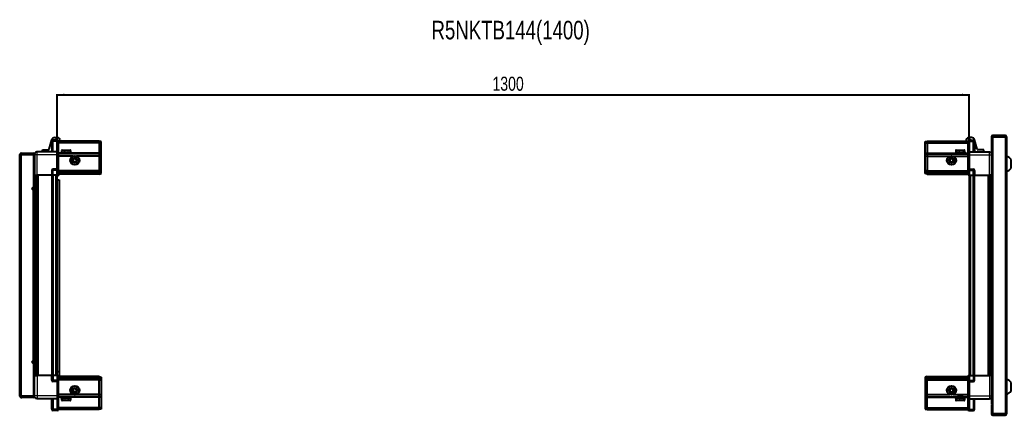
# Model space of a CAD drawing. Header units: millimetres. Extents: x 1214 to 6002, y -475 to 1828.
# Drawn here: x 3003 to 4416, y 1264 to 1828 of the extents above; entities that cross this region are included whole.
import ezdxf

# ---------------------------------------------------------------- set-up
doc = ezdxf.new("R2010")
doc.units = ezdxf.units.MM
doc.layers.add('FORMAT', color=7, linetype='Continuous')
doc.styles.add('SLDTEXTSTYLE0', font='TXT', dxfattribs={"width": 0.75})
doc.dimstyles.new('SLDDIMSTYLE0', dxfattribs={"dimtxt": 20, "dimasz": 10, "dimexe": 0, "dimexo": 0.0625, "dimgap": 5, "dimtad": 2, "dimdec": 1, "dimrnd": 1e-09, "dimzin": 12, "dimdsep": 46, "dimtxsty": 'SLDTEXTSTYLE0', "dimsah": 1, "dimcen": 0.09, "dimadec": 0, "dimazin": 3, "dimtfac": 1, "dimtofl": 0, "dimtmove": 0, "dimatfit": 3, "dimfxl": 0, "dimfrac": 2, "dimtolj": 1, "dimtzin": 12, "dimarcsym": 0})

# ---------------------------------------------------------------- blocks, each defined once
blk = doc.blocks.new('_D_5')
at = {"layer": 'FORMAT'}
for p, q in [((3056.5, 1606.3), (3056.5, 1721.8)), ((3056.5, 1720.8), (4356.5, 1720.8)), ((4356.5, 1606.3), (4356.5, 1721.8))]:
    blk.add_line(p, q, dxfattribs=at)
for points in [[(3056.5, 1720.8), (3066.5, 1719.3), (3066.5, 1722.4)], [(4356.5, 1720.8), (4346.5, 1722.4), (4346.5, 1719.3)]]:
    blk.add_solid(points, dxfattribs=at)
at = {"layer": 'FORMAT', "insert": (3676.9, 1746.6), "char_height": 20, "attachment_point": 1, "style": 'SLDTEXTSTYLE0'}
blk.add_mtext('1300', dxfattribs=at)

msp = doc.modelspace()

# ---------------------------------------------------------------- linework, layer by layer
at = {"color": 7, "linetype": 'Continuous', "lineweight": 25}
for p, q in [((3044.83, 1643.42), (3048.6, 1656.57)), ((3048.61, 1654.33), (3048.61, 1639.33)), ((3056.61, 1656.33), (3050.61, 1656.33)), ((3052.93, 1659.83), (3056.15, 1659.83)), ((3056.61, 1656.33), (3056.95, 1656.33)), ((3056.61, 1656.33), (3056.61, 1654.33)), ((3056.61, 1639.53), (3056.61, 1654.33)), ((3056.61, 1639.53), (3056.61, 1654.33)), ((3057.81, 1655.83), (3056.95, 1656.33)), ((3057.81, 1654.33), (3057.81, 1655.83)), ((3116.11, 1654.83), (3057.81, 1654.83)), ((3057.81, 1654.33), (3057.81, 1639.53)), ((3060.48, 1656.57), (3060.98, 1654.83)), ((3116.11, 1654.83), (3116.11, 1652.33)), ((3119.11, 1654.03), (3116.11, 1654.83)), ((3119.11, 1652.17), (3119.11, 1654.03)), ((4293.81, 1654.03), (4296.81, 1654.83)), ((4293.81, 1652.17), (4293.81, 1654.03)), ((4296.81, 1654.83), (4296.81, 1652.33)), ((4296.81, 1654.83), (4355.11, 1654.83)), ((4352.44, 1656.57), (4351.95, 1654.83)), ((4355.98, 1656.33), (4355.11, 1655.83)), ((4355.11, 1655.83), (4355.11, 1654.33)), ((4355.11, 1639.53), (4355.11, 1654.33)), ((4356.31, 1656.33), (4355.98, 1656.33)), ((4356.31, 1654.33), (4356.31, 1656.33)), ((4356.31, 1656.33), (4362.31, 1656.33)), ((4356.31, 1654.33), (4356.31, 1639.53)), ((4360, 1659.83), (4356.77, 1659.83)), ((4364.31, 1654.33), (4364.31, 1639.33)), ((4368.09, 1643.42), (4364.32, 1656.57)), ((4388.31, 1660.73), (4388.31, 1648.33)), ((4389.81, 1660.73), (4389.81, 1648.33)), ((4390.31, 1647.83), (4390.31, 1660.73)), ((4390.31, 1660.73), (4407.71, 1660.73)), ((4407.71, 1662.83), (4390.41, 1662.83)), ((4407.71, 1661.33), (4390.41, 1661.33)), ((4407.71, 1661.33), (4407.71, 1662.83)), ((4407.71, 1660.73), (4409.81, 1660.73)), ((4409.81, 1660.73), (4409.81, 1265.93)), ((3035.66, 1639.33), (3035.66, 1642.33)), ((3035.66, 1642.33), (3043.39, 1642.33)), ((3056.61, 1639.33), (3056.61, 1639.53)), ((3116.11, 1652.33), (3057.81, 1652.33)), ((3057.81, 1639.53), (3057.81, 1639.33)), ((3062.61, 1641.23), (3062.61, 1638.83)), ((3063.41, 1642.03), (3070.58, 1642.03)), ((3070.58, 1642.03), (3074.81, 1642.03)), ((3075.61, 1638.83), (3075.61, 1641.23)), ((3116.11, 1652.33), (3116.11, 1637.83)), ((3119.11, 1652.17), (3116.11, 1652.33)), ((3119.11, 1637.83), (3119.11, 1652.17)), ((4293.81, 1652.17), (4296.81, 1652.33)), ((4293.81, 1637.83), (4293.81, 1652.17)), ((4296.81, 1652.33), (4296.81, 1637.83)), ((4296.81, 1652.33), (4355.11, 1652.33)), ((4337.31, 1641.23), (4337.31, 1638.33)), ((4338.11, 1642.03), (4349.51, 1642.03)), ((4350.31, 1638.33), (4350.31, 1641.23)), ((4355.11, 1639.33), (4355.11, 1639.53)), ((4356.31, 1639.53), (4356.31, 1639.33)), ((4377.26, 1642.33), (4369.53, 1642.33)), ((4377.26, 1639.33), (4377.26, 1642.33)), ((4388.21, 1647.83), (4388.21, 1278.83)), ((4388.21, 1647.83), (4390.31, 1647.83)), ((4388.31, 1648.33), (4389.81, 1648.33)), ((3004.61, 1635.48), (3003.11, 1635.48)), ((3003.11, 1634.98), (3003.11, 1635.48)), ((3003.11, 1291.68), (3003.11, 1634.98)), ((3005.21, 1636.08), (3005.21, 1637.58)), ((3005.21, 1637.58), (3006.11, 1637.58)), ((3005.21, 1636.08), (3006.11, 1636.08)), ((3005.21, 1635.58), (3022.61, 1635.58)), ((3006.11, 1637.58), (3022.61, 1637.58)), ((3006.11, 1636.08), (3006.11, 1637.58)), ((3006.11, 1636.08), (3022.61, 1636.08)), ((3022.61, 1636.08), (3022.61, 1637.58)), ((3024.11, 1635.58), (3022.61, 1635.58)), ((3022.61, 1635.58), (3022.61, 1588.08)), ((3024.11, 1635.33), (3024.11, 1606.33)), ((3056.61, 1639.33), (3027.61, 1639.33)), ((3056.61, 1639.33), (3057.81, 1639.33)), ((3056.61, 1635.33), (3056.61, 1639.33)), ((3056.61, 1615.03), (3056.61, 1635.33)), ((3057.81, 1639.33), (3057.81, 1635.33)), ((3116.11, 1636.83), (3057.81, 1636.83)), ((3057.81, 1635.33), (3057.81, 1615.03)), ((3079.11, 1633.33), (3057.81, 1633.33)), ((3062.61, 1638.83), (3062.61, 1638.33)), ((3062.61, 1638.33), (3062.75, 1638.33)), ((3062.94, 1638.83), (3062.75, 1638.83)), ((3062.75, 1638.83), (3062.75, 1638.33)), ((3062.75, 1638.33), (3062.94, 1638.33)), ((3062.94, 1638.83), (3062.94, 1638.33)), ((3062.94, 1638.33), (3063.46, 1638.33)), ((3063.86, 1638.83), (3063.46, 1638.83)), ((3063.46, 1638.83), (3063.46, 1638.33)), ((3063.46, 1638.33), (3063.86, 1638.33)), ((3063.86, 1638.83), (3063.86, 1638.33)), ((3063.86, 1638.33), (3064.73, 1638.33)), ((3064.71, 1638.33), (3064.71, 1638.23)), ((3064.71, 1638.23), (3073.51, 1638.23)), ((3065.31, 1638.83), (3064.73, 1638.83)), ((3064.73, 1638.83), (3064.73, 1638.33)), ((3064.73, 1638.33), (3065.31, 1638.33)), ((3065.11, 1637.83), (3065.8, 1637.35)), ((3065.11, 1637.83), (3070.14, 1637.83)), ((3065.8, 1637.35), (3065.11, 1636.86)), ((3065.11, 1636.86), (3065.11, 1636.83)), ((3065.11, 1636.86), (3070.14, 1636.86)), ((3065.31, 1638.83), (3065.31, 1638.33)), ((3065.31, 1638.33), (3066.43, 1638.33)), ((3065.8, 1637.35), (3069.96, 1637.35)), ((3067.12, 1638.83), (3066.43, 1638.83)), ((3066.43, 1638.83), (3066.43, 1638.33)), ((3066.43, 1638.33), (3067.12, 1638.33)), ((3067.12, 1638.83), (3067.12, 1638.33)), ((3067.12, 1638.33), (3068.39, 1638.33)), ((3069.13, 1638.83), (3068.39, 1638.83)), ((3068.39, 1638.83), (3068.39, 1638.33)), ((3068.39, 1638.33), (3068.63, 1638.33)), ((3068.63, 1638.83), (3068.63, 1638.33)), ((3069.12, 1638.83), (3069.12, 1638.33)), ((3069.12, 1638.33), (3069.13, 1638.33)), ((3069.13, 1638.83), (3069.13, 1638.33)), ((3069.13, 1638.33), (3070.43, 1638.33)), ((3069.96, 1637.35), (3072.42, 1637.35)), ((3070.14, 1637.83), (3073.11, 1637.83)), ((3070.14, 1636.86), (3073.11, 1636.86)), ((3071.14, 1638.83), (3070.43, 1638.83)), ((3070.43, 1638.83), (3070.43, 1638.33)), ((3070.48, 1638.83), (3070.48, 1638.33)), ((3070.48, 1638.33), (3071.14, 1638.33)), ((3071.14, 1638.83), (3071.14, 1638.33)), ((3071.14, 1638.33), (3072.33, 1638.33)), ((3072.95, 1638.83), (3072.33, 1638.83)), ((3072.33, 1638.83), (3072.33, 1638.33)), ((3072.33, 1638.33), (3072.95, 1638.33)), ((3072.42, 1637.35), (3073.11, 1637.83)), ((3073.11, 1636.86), (3072.42, 1637.35)), ((3072.95, 1638.83), (3072.95, 1638.33)), ((3072.95, 1638.33), (3073.92, 1638.33)), ((3073.11, 1636.83), (3073.11, 1636.86)), ((3073.51, 1638.23), (3073.51, 1638.33)), ((3074.38, 1638.83), (3073.92, 1638.83)), ((3073.92, 1638.83), (3073.92, 1638.33)), ((3073.92, 1638.33), (3074.38, 1638.33)), ((3074.38, 1638.83), (3074.38, 1638.33)), ((3074.38, 1638.33), (3075.03, 1638.33)), ((3075.3, 1638.83), (3075.03, 1638.83)), ((3075.03, 1638.83), (3075.03, 1638.33)), ((3075.03, 1638.33), (3075.3, 1638.33)), ((3075.3, 1638.83), (3075.3, 1638.33)), ((3075.3, 1638.33), (3075.57, 1638.33)), ((3075.61, 1638.83), (3075.57, 1638.83)), ((3075.57, 1638.83), (3075.57, 1638.33)), ((3075.57, 1638.33), (3075.61, 1638.33)), ((3075.61, 1638.83), (3075.61, 1638.33)), ((3116.11, 1633.33), (3084.11, 1633.33)), ((3116.11, 1637.83), (3116.11, 1636.83)), ((3116.11, 1636.83), (3116.11, 1633.33)), ((3119.11, 1636.03), (3116.11, 1636.83)), ((3116.11, 1633.33), (3116.11, 1612.83)), ((3116.11, 1633.33), (3119.11, 1633)), ((3119.11, 1636.03), (3119.11, 1637.83)), ((3119.11, 1633), (3119.11, 1636.03)), ((3119.11, 1612.83), (3119.11, 1633)), ((4293.81, 1636.03), (4293.81, 1637.83)), ((4293.81, 1636.03), (4296.81, 1636.83)), ((4293.81, 1633), (4293.81, 1636.03)), ((4296.81, 1633.33), (4293.81, 1633)), ((4293.81, 1612.83), (4293.81, 1633)), ((4296.81, 1637.83), (4296.81, 1636.83)), ((4296.81, 1636.83), (4296.81, 1633.33)), ((4296.81, 1636.83), (4355.11, 1636.83)), ((4296.81, 1633.33), (4296.81, 1612.83)), ((4296.81, 1633.33), (4328.81, 1633.33)), ((4333.81, 1633.33), (4355.11, 1633.33)), ((4337.31, 1638.33), (4337.35, 1638.33)), ((4337.47, 1638.83), (4337.35, 1638.83)), ((4337.35, 1638.83), (4337.35, 1638.33)), ((4337.35, 1638.33), (4337.47, 1638.33)), ((4337.47, 1638.83), (4337.47, 1638.33)), ((4337.47, 1638.33), (4337.88, 1638.33)), ((4338.22, 1638.83), (4337.88, 1638.83)), ((4337.88, 1638.83), (4337.88, 1638.33)), ((4337.88, 1638.33), (4338.22, 1638.33)), ((4338.22, 1638.83), (4338.22, 1638.33)), ((4338.22, 1638.33), (4338.99, 1638.33)), ((4339.52, 1638.83), (4338.99, 1638.83)), ((4338.99, 1638.83), (4338.99, 1638.33)), ((4338.99, 1638.33), (4339.52, 1638.33)), ((4339.41, 1638.33), (4339.41, 1638.23)), ((4339.41, 1638.23), (4348.21, 1638.23)), ((4339.52, 1638.83), (4339.52, 1638.33)), ((4339.52, 1638.33), (4340.57, 1638.33)), ((4339.81, 1637.83), (4340.5, 1637.35)), ((4339.81, 1637.83), (4347.81, 1637.83)), ((4340.5, 1637.35), (4339.81, 1636.86)), ((4339.81, 1636.86), (4339.81, 1636.83)), ((4339.81, 1636.86), (4347.81, 1636.86)), ((4340.5, 1637.35), (4347.12, 1637.35)), ((4341.23, 1638.83), (4340.57, 1638.83)), ((4340.57, 1638.83), (4340.57, 1638.33)), ((4340.57, 1638.33), (4341.23, 1638.33)), ((4341.23, 1638.83), (4341.23, 1638.33)), ((4341.23, 1638.33), (4342.47, 1638.33)), ((4343.2, 1638.83), (4342.47, 1638.83)), ((4342.47, 1638.83), (4342.47, 1638.33)), ((4342.47, 1638.33), (4342.91, 1638.33)), ((4342.91, 1638.83), (4342.91, 1638.33)), ((4343.2, 1638.83), (4343.2, 1638.33)), ((4343.2, 1638.33), (4344.5, 1638.33)), ((4345.23, 1638.83), (4344.5, 1638.83)), ((4344.5, 1638.83), (4344.5, 1638.33)), ((4344.77, 1638.83), (4344.77, 1638.33)), ((4344.77, 1638.33), (4345.23, 1638.33)), ((4345.23, 1638.83), (4345.23, 1638.33)), ((4345.23, 1638.33), (4346.47, 1638.33)), ((4347.12, 1638.83), (4346.47, 1638.83)), ((4346.47, 1638.83), (4346.47, 1638.33)), ((4346.47, 1638.33), (4347.12, 1638.33)), ((4347.12, 1638.83), (4347.12, 1638.33)), ((4347.12, 1638.33), (4348.17, 1638.33)), ((4347.12, 1637.35), (4347.81, 1637.83)), ((4347.81, 1636.86), (4347.12, 1637.35)), ((4347.81, 1636.83), (4347.81, 1636.86)), ((4348.69, 1638.83), (4348.17, 1638.83)), ((4348.17, 1638.83), (4348.17, 1638.33)), ((4348.17, 1638.33), (4348.69, 1638.33)), ((4348.21, 1638.23), (4348.21, 1638.33)), ((4348.69, 1638.83), (4348.69, 1638.33)), ((4348.69, 1638.33), (4349.45, 1638.33)), ((4349.78, 1638.83), (4349.45, 1638.83)), ((4349.45, 1638.83), (4349.45, 1638.33)), ((4349.45, 1638.33), (4349.78, 1638.33)), ((4349.78, 1638.83), (4349.78, 1638.33)), ((4349.78, 1638.33), (4350.17, 1638.33)), ((4350.28, 1638.83), (4350.17, 1638.83)), ((4350.17, 1638.83), (4350.17, 1638.33)), ((4350.17, 1638.33), (4350.28, 1638.33)), ((4350.28, 1638.83), (4350.28, 1638.33)), ((4350.28, 1638.33), (4350.31, 1638.33)), ((4356.31, 1639.33), (4355.11, 1639.33)), ((4355.11, 1635.33), (4355.11, 1639.33)), ((4355.11, 1615.03), (4355.11, 1635.33)), ((4356.31, 1639.33), (4356.31, 1635.33)), ((4356.31, 1639.33), (4385.31, 1639.33)), ((4356.31, 1635.33), (4356.31, 1615.03)), ((4416.41, 1616.33), (4416.41, 1628.33)), ((3048.61, 1612.83), (3048.61, 1606.33)), ((3056.61, 1614.83), (3050.61, 1614.83)), ((3056.61, 1614.83), (3056.61, 1615.03)), ((3056.61, 1614.83), (3056.61, 1612.83)), ((3056.61, 1614.83), (3057.81, 1614.83)), ((3056.61, 1606.33), (3056.61, 1612.83)), ((3056.61, 1606.33), (3056.61, 1612.83)), ((3056.95, 1606.33), (3056.95, 1612.83)), ((3057.81, 1615.03), (3057.81, 1614.83)), ((3057.81, 1614.15), (3057.81, 1614.83)), ((3057.81, 1614.15), (3057.81, 1606.33)), ((3116.11, 1611.83), (3057.81, 1611.83)), ((3116.11, 1612.83), (3116.11, 1611.83)), ((3116.11, 1611.83), (3116.11, 1610.83)), ((3116.11, 1611.83), (3119.11, 1611.03)), ((3119.11, 1611.03), (3119.11, 1612.83)), ((4293.81, 1611.03), (4293.81, 1612.83)), ((4296.81, 1611.83), (4293.81, 1611.03)), ((4296.81, 1612.83), (4296.81, 1611.83)), ((4296.81, 1611.83), (4296.81, 1610.83)), ((4296.81, 1611.83), (4355.11, 1611.83)), ((4355.11, 1614.83), (4355.11, 1615.03)), ((4356.31, 1614.83), (4355.11, 1614.83)), ((4355.11, 1614.83), (4355.11, 1614.15)), ((4355.11, 1606.33), (4355.11, 1614.15)), ((4355.98, 1612.83), (4355.98, 1606.33)), ((4356.31, 1615.03), (4356.31, 1614.83)), ((4356.31, 1612.83), (4356.31, 1614.83)), ((4356.31, 1612.83), (4356.31, 1614.83)), ((4356.31, 1614.83), (4362.31, 1614.83)), ((4356.31, 1612.83), (4356.31, 1606.33)), ((4364.31, 1612.83), (4364.31, 1606.33)), ((3022.61, 1609.08), (3024.11, 1609.08)), ((3024.11, 1606.33), (3022.61, 1606.33)), ((3024.76, 1320.33), (3024.76, 1606.33)), ((3026.55, 1606.33), (3026.55, 1320.33)), ((3026.59, 1606.33), (3026.59, 1320.33)), ((3048.61, 1606.33), (3027.61, 1606.33)), ((3048.61, 1606.33), (3050.61, 1606.33)), ((3049.26, 1320.33), (3049.26, 1606.33)), ((3056.61, 1606.33), (3050.61, 1606.33)), ((3056.46, 1320.33), (3056.46, 1606.33)), ((3056.46, 1599.33), (3058.96, 1599.33)), ((3056.61, 1606.33), (3056.95, 1606.33)), ((3056.61, 1606.33), (3056.61, 1606.33)), ((3057.81, 1606.33), (3056.95, 1606.33)), ((3056.95, 1606.33), (3056.95, 1606.33)), ((3116.11, 1610.83), (3057.81, 1610.83)), ((3116.11, 1609.33), (3057.81, 1609.33)), ((3116.11, 1607.83), (3057.81, 1607.83)), ((3058.96, 1599.33), (3058.96, 1325.83)), ((3116.11, 1610.83), (3116.11, 1609.33)), ((3116.11, 1610.83), (3119.11, 1610.29)), ((3116.11, 1609.33), (3119.11, 1609.78)), ((3116.11, 1609.33), (3116.11, 1607.83)), ((3116.11, 1607.83), (3119.11, 1608.63)), ((3119.11, 1610.29), (3119.11, 1611.03)), ((3119.11, 1609.78), (3119.11, 1610.29)), ((3119.11, 1608.63), (3119.11, 1609.78)), ((4293.81, 1610.29), (4293.81, 1611.03)), ((4296.81, 1610.83), (4293.81, 1610.29)), ((4293.81, 1609.78), (4293.81, 1610.29)), ((4296.81, 1609.33), (4293.81, 1609.78)), ((4293.81, 1608.63), (4293.81, 1609.78)), ((4296.81, 1607.83), (4293.81, 1608.63)), ((4296.81, 1610.83), (4296.81, 1609.33)), ((4296.81, 1610.83), (4355.11, 1610.83)), ((4296.81, 1609.33), (4355.11, 1609.33)), ((4296.81, 1609.33), (4296.81, 1607.83)), ((4296.81, 1607.83), (4355.11, 1607.83)), ((4355.98, 1606.33), (4355.11, 1606.33)), ((4356.31, 1606.33), (4355.98, 1606.33)), ((4356.31, 1606.33), (4362.31, 1606.33)), ((4356.46, 1606.33), (4356.46, 1320.33)), ((4364.31, 1606.33), (4362.31, 1606.33)), ((4363.66, 1606.33), (4363.66, 1320.33)), ((4364.31, 1606.33), (4385.31, 1606.33)), ((4386.33, 1320.33), (4386.33, 1606.33)), ((4386.37, 1320.33), (4386.37, 1606.33)), ((4388.16, 1606.33), (4388.16, 1320.33)), ((3022.61, 1588.08), (3021.26, 1588.08)), ((3021.26, 1586.08), (3022.01, 1586.08)), ((3022.01, 1586.08), (3024.11, 1586.08)), ((3024.11, 1586.08), (3024.11, 1340.58)), ((3022.01, 1340.58), (3021.26, 1340.58)), ((3021.26, 1338.58), (3022.61, 1338.58)), ((3024.11, 1340.58), (3022.01, 1340.58)), ((3022.61, 1338.58), (3022.61, 1291.08)), ((3024.11, 1320.33), (3022.61, 1320.33)), ((3024.11, 1317.58), (3022.61, 1317.58)), ((3024.11, 1291.33), (3024.11, 1320.33)), ((3048.61, 1320.33), (3027.61, 1320.33)), ((3048.61, 1313.83), (3048.61, 1320.33)), ((3048.61, 1320.33), (3050.61, 1320.33)), ((3056.61, 1320.33), (3050.61, 1320.33)), ((3058.96, 1325.83), (3056.46, 1325.83)), ((3056.61, 1320.33), (3056.95, 1320.33)), ((3056.61, 1313.83), (3056.61, 1320.33)), ((3056.95, 1313.83), (3056.95, 1320.33)), ((3056.95, 1320.33), (3057.81, 1320.33)), ((3057.81, 1320.33), (3057.81, 1312.51)), ((3116.11, 1318.83), (3057.81, 1318.83)), ((3116.11, 1317.33), (3057.81, 1317.33)), ((3116.11, 1315.83), (3057.81, 1315.83)), ((3116.11, 1314.83), (3057.81, 1314.83)), ((3058.96, 1325.83), (3058.96, 1318.83)), ((3116.11, 1317.33), (3116.11, 1318.83)), ((3116.11, 1318.83), (3119.11, 1318.03)), ((3116.11, 1315.83), (3116.11, 1317.33)), ((3116.11, 1317.33), (3119.11, 1316.87)), ((3116.11, 1315.83), (3119.11, 1316.37)), ((3116.11, 1314.83), (3116.11, 1315.83)), ((3116.11, 1314.83), (3119.11, 1315.63)), ((3116.11, 1313.83), (3116.11, 1314.83)), ((3119.11, 1318.03), (3119.11, 1316.87)), ((3119.11, 1316.87), (3119.11, 1316.37)), ((3119.11, 1316.37), (3119.11, 1315.63)), ((3119.11, 1315.63), (3119.11, 1313.83)), ((4296.81, 1318.83), (4293.81, 1318.03)), ((4293.81, 1318.03), (4293.81, 1316.87)), ((4296.81, 1317.33), (4293.81, 1316.87)), ((4293.81, 1316.87), (4293.81, 1316.37)), ((4296.81, 1315.83), (4293.81, 1316.37)), ((4293.81, 1316.37), (4293.81, 1315.63)), ((4296.81, 1314.83), (4293.81, 1315.63)), ((4293.81, 1315.63), (4293.81, 1313.83)), ((4296.81, 1317.33), (4296.81, 1318.83)), ((4296.81, 1318.83), (4355.11, 1318.83)), ((4296.81, 1315.83), (4296.81, 1317.33)), ((4296.81, 1317.33), (4355.11, 1317.33)), ((4296.81, 1315.83), (4355.11, 1315.83)), ((4296.81, 1314.83), (4296.81, 1315.83)), ((4296.81, 1314.83), (4355.11, 1314.83)), ((4296.81, 1313.83), (4296.81, 1314.83)), ((4355.11, 1312.51), (4355.11, 1320.33)), ((4355.11, 1320.33), (4355.98, 1320.33)), ((4355.98, 1320.33), (4355.98, 1320.33)), ((4355.98, 1320.33), (4355.98, 1313.83)), ((4356.31, 1320.33), (4355.98, 1320.33)), ((4356.31, 1320.33), (4356.31, 1313.83)), ((4356.31, 1320.33), (4356.31, 1320.33)), ((4356.31, 1320.33), (4362.31, 1320.33)), ((4356.31, 1320.33), (4356.31, 1313.83)), ((4364.31, 1320.33), (4362.31, 1320.33)), ((4364.31, 1313.83), (4364.31, 1320.33)), ((4364.31, 1320.33), (4385.31, 1320.33)), ((3056.61, 1311.83), (3050.61, 1311.83)), ((3056.61, 1313.83), (3056.61, 1311.83)), ((3056.61, 1313.83), (3056.61, 1311.83)), ((3056.61, 1311.83), (3057.81, 1311.83)), ((3056.61, 1311.63), (3056.61, 1311.83)), ((3056.61, 1291.33), (3056.61, 1311.63)), ((3057.81, 1311.83), (3057.81, 1312.51)), ((3057.81, 1311.83), (3057.81, 1311.63)), ((3057.81, 1311.63), (3057.81, 1291.33)), ((3116.11, 1293.33), (3116.11, 1313.83)), ((3119.11, 1313.83), (3119.11, 1293.66)), ((4293.81, 1313.83), (4293.81, 1293.66)), ((4296.81, 1293.33), (4296.81, 1313.83)), ((4355.11, 1312.51), (4355.11, 1311.83)), ((4356.31, 1311.83), (4355.11, 1311.83)), ((4355.11, 1311.63), (4355.11, 1311.83)), ((4355.11, 1291.33), (4355.11, 1311.63)), ((4356.31, 1311.83), (4356.31, 1313.83)), ((4356.31, 1311.83), (4356.31, 1311.63)), ((4356.31, 1311.83), (4362.31, 1311.83)), ((4356.31, 1311.63), (4356.31, 1291.33)), ((4416.41, 1298.33), (4416.41, 1310.33)), ((3003.11, 1291.18), (3003.11, 1291.68)), ((3004.61, 1291.18), (3003.11, 1291.18)), ((3022.61, 1291.08), (3005.21, 1291.08)), ((3005.21, 1290.58), (3005.21, 1289.08)), ((3005.21, 1290.58), (3006.11, 1290.58)), ((3005.21, 1289.08), (3006.11, 1289.08)), ((3006.11, 1290.58), (3006.11, 1289.08)), ((3022.61, 1290.58), (3006.11, 1290.58)), ((3022.61, 1289.08), (3006.11, 1289.08)), ((3022.61, 1291.08), (3024.11, 1291.08)), ((3022.61, 1290.58), (3022.61, 1289.08)), ((3056.61, 1287.33), (3027.61, 1287.33)), ((3048.61, 1272.33), (3048.61, 1287.33)), ((3056.61, 1287.33), (3056.61, 1291.33)), ((3056.61, 1287.33), (3057.81, 1287.33)), ((3056.61, 1287.13), (3056.61, 1287.33)), ((3056.61, 1272.33), (3056.61, 1287.13)), ((3079.11, 1293.33), (3057.81, 1293.33)), ((3057.81, 1291.33), (3057.81, 1287.33)), ((3116.11, 1289.83), (3057.81, 1289.83)), ((3057.81, 1287.33), (3057.81, 1287.13)), ((3057.81, 1287.13), (3057.81, 1272.33)), ((3062.61, 1288.33), (3062.61, 1285.43)), ((3062.71, 1288.33), (3062.61, 1288.33)), ((3062.71, 1287.83), (3062.71, 1288.33)), ((3062.87, 1288.33), (3062.71, 1288.33)), ((3062.71, 1287.83), (3062.87, 1287.83)), ((3062.87, 1287.83), (3062.87, 1288.33)), ((3063.36, 1288.33), (3062.87, 1288.33)), ((3063.36, 1287.83), (3063.36, 1288.33)), ((3063.75, 1288.33), (3063.36, 1288.33)), ((3063.36, 1287.83), (3063.75, 1287.83)), ((3063.75, 1287.83), (3063.75, 1288.33)), ((3064.58, 1288.33), (3063.75, 1288.33)), ((3064.58, 1287.83), (3064.58, 1288.33)), ((3065.14, 1288.33), (3064.58, 1288.33)), ((3064.58, 1287.83), (3065.14, 1287.83)), ((3064.71, 1288.43), (3064.71, 1288.33)), ((3070.11, 1288.43), (3064.71, 1288.43)), ((3065.11, 1289.83), (3065.11, 1289.8)), ((3065.11, 1289.8), (3065.8, 1289.31)), ((3065.22, 1289.8), (3065.11, 1289.8)), ((3065.8, 1289.31), (3065.11, 1288.83)), ((3065.22, 1288.83), (3065.11, 1288.83)), ((3065.14, 1287.83), (3065.14, 1288.33)), ((3066.25, 1288.33), (3065.14, 1288.33)), ((3073.11, 1289.8), (3065.22, 1289.8)), ((3073.11, 1288.83), (3065.22, 1288.83)), ((3065.89, 1289.31), (3065.8, 1289.31)), ((3072.42, 1289.31), (3065.89, 1289.31)), ((3066.25, 1287.83), (3066.25, 1288.33)), ((3066.93, 1288.33), (3066.25, 1288.33)), ((3066.25, 1287.83), (3066.93, 1287.83)), ((3066.93, 1287.83), (3066.93, 1288.33)), ((3068.19, 1288.33), (3066.93, 1288.33)), ((3068.19, 1287.83), (3068.19, 1288.33)), ((3068.49, 1288.33), (3068.19, 1288.33)), ((3068.19, 1287.83), (3068.93, 1287.83)), ((3068.49, 1287.83), (3068.49, 1288.33)), ((3068.93, 1287.83), (3068.93, 1288.33)), ((3070.22, 1288.33), (3068.93, 1288.33)), ((3073.51, 1288.43), (3070.11, 1288.43)), ((3070.22, 1287.83), (3070.22, 1288.33)), ((3070.22, 1287.83), (3070.94, 1287.83)), ((3070.35, 1287.83), (3070.35, 1288.33)), ((3070.94, 1288.33), (3070.35, 1288.33)), ((3070.94, 1287.83), (3070.94, 1288.33)), ((3072.15, 1288.33), (3070.94, 1288.33)), ((3072.15, 1287.83), (3072.15, 1288.33)), ((3072.78, 1288.33), (3072.15, 1288.33)), ((3072.15, 1287.83), (3072.78, 1287.83)), ((3072.42, 1289.31), (3073.11, 1289.8)), ((3073.11, 1288.83), (3072.42, 1289.31)), ((3072.78, 1287.83), (3072.78, 1288.33)), ((3073.78, 1288.33), (3072.78, 1288.33)), ((3073.11, 1289.8), (3073.11, 1289.83)), ((3073.51, 1288.33), (3073.51, 1288.43)), ((3073.78, 1287.83), (3073.78, 1288.33)), ((3074.26, 1288.33), (3073.78, 1288.33)), ((3073.78, 1287.83), (3074.26, 1287.83)), ((3074.26, 1287.83), (3074.26, 1288.33)), ((3074.95, 1288.33), (3074.26, 1288.33)), ((3074.95, 1287.83), (3074.95, 1288.33)), ((3075.23, 1288.33), (3074.95, 1288.33)), ((3074.95, 1287.83), (3075.23, 1287.83)), ((3075.23, 1287.83), (3075.23, 1288.33)), ((3075.55, 1288.33), (3075.23, 1288.33)), ((3075.55, 1287.83), (3075.55, 1288.33)), ((3075.61, 1288.33), (3075.55, 1288.33)), ((3075.55, 1287.83), (3075.61, 1287.83)), ((3075.61, 1285.43), (3075.61, 1288.33)), ((3075.61, 1287.83), (3075.61, 1288.33)), ((3075.61, 1288.33), (3075.61, 1288.33)), ((3116.11, 1293.33), (3084.11, 1293.33)), ((3116.11, 1293.33), (3119.11, 1293.66)), ((3116.11, 1289.83), (3116.11, 1293.33)), ((3119.11, 1290.63), (3116.11, 1289.83)), ((3116.11, 1288.83), (3116.11, 1289.83)), ((3116.11, 1274.33), (3116.11, 1288.83)), ((3119.11, 1293.66), (3119.11, 1290.63)), ((3119.11, 1290.63), (3119.11, 1288.83)), ((3119.11, 1288.83), (3119.11, 1274.48)), ((4296.81, 1293.33), (4293.81, 1293.66)), ((4293.81, 1293.66), (4293.81, 1290.63)), ((4293.81, 1290.63), (4296.81, 1289.83)), ((4293.81, 1290.63), (4293.81, 1288.83)), ((4293.81, 1288.83), (4293.81, 1274.48)), ((4296.81, 1293.33), (4328.81, 1293.33)), ((4296.81, 1289.83), (4296.81, 1293.33)), ((4296.81, 1289.83), (4355.11, 1289.83)), ((4296.81, 1288.83), (4296.81, 1289.83)), ((4296.81, 1274.33), (4296.81, 1288.83)), ((4333.81, 1293.33), (4355.11, 1293.33)), ((4337.31, 1288.33), (4337.31, 1285.43)), ((4337.33, 1288.33), (4337.31, 1288.33)), ((4337.33, 1287.83), (4337.33, 1288.33)), ((4337.43, 1288.33), (4337.33, 1288.33)), ((4337.33, 1287.83), (4337.43, 1287.83)), ((4337.43, 1287.83), (4337.43, 1288.33)), ((4337.8, 1288.33), (4337.43, 1288.33)), ((4337.8, 1287.83), (4337.8, 1288.33)), ((4338.12, 1288.33), (4337.8, 1288.33)), ((4337.8, 1287.83), (4338.12, 1287.83)), ((4338.12, 1287.83), (4338.12, 1288.33)), ((4338.86, 1288.33), (4338.12, 1288.33)), ((4338.86, 1287.83), (4338.86, 1288.33)), ((4339.37, 1288.33), (4338.86, 1288.33)), ((4338.86, 1287.83), (4339.37, 1287.83)), ((4339.37, 1287.83), (4339.37, 1288.33)), ((4340.4, 1288.33), (4339.37, 1288.33)), ((4339.41, 1288.43), (4339.41, 1288.33)), ((4348.21, 1288.43), (4339.41, 1288.43)), ((4339.81, 1289.83), (4339.81, 1289.8)), ((4339.81, 1289.8), (4340.5, 1289.31)), ((4347.81, 1289.8), (4339.81, 1289.8)), ((4340.5, 1289.31), (4339.81, 1288.83)), ((4347.81, 1288.83), (4339.81, 1288.83)), ((4340.4, 1287.83), (4340.4, 1288.33)), ((4341.05, 1288.33), (4340.4, 1288.33)), ((4340.4, 1287.83), (4341.05, 1287.83)), ((4347.12, 1289.31), (4340.5, 1289.31)), ((4341.05, 1287.83), (4341.05, 1288.33)), ((4342.28, 1288.33), (4341.05, 1288.33)), ((4342.28, 1287.83), (4342.28, 1288.33)), ((4342.77, 1288.33), (4342.28, 1288.33)), ((4342.28, 1287.83), (4343, 1287.83)), ((4342.77, 1287.83), (4342.77, 1288.33)), ((4343, 1287.83), (4343, 1288.33)), ((4344.3, 1288.33), (4343, 1288.33)), ((4344.3, 1287.83), (4344.3, 1288.33)), ((4344.3, 1287.83), (4345.04, 1287.83)), ((4344.64, 1287.83), (4344.64, 1288.33)), ((4345.04, 1288.33), (4344.64, 1288.33)), ((4345.04, 1287.83), (4345.04, 1288.33)), ((4346.28, 1288.33), (4345.04, 1288.33)), ((4346.28, 1287.83), (4346.28, 1288.33)), ((4346.95, 1288.33), (4346.28, 1288.33)), ((4346.28, 1287.83), (4346.95, 1287.83)), ((4346.95, 1287.83), (4346.95, 1288.33)), ((4348.02, 1288.33), (4346.95, 1288.33)), ((4347.12, 1289.31), (4347.81, 1289.8)), ((4347.81, 1288.83), (4347.12, 1289.31)), ((4347.81, 1289.8), (4347.81, 1289.83)), ((4348.02, 1287.83), (4348.02, 1288.33)), ((4348.55, 1288.33), (4348.02, 1288.33)), ((4348.02, 1287.83), (4348.55, 1287.83)), ((4348.21, 1288.33), (4348.21, 1288.43)), ((4348.55, 1287.83), (4348.55, 1288.33)), ((4349.34, 1288.33), (4348.55, 1288.33)), ((4349.34, 1287.83), (4349.34, 1288.33)), ((4349.7, 1288.33), (4349.34, 1288.33)), ((4349.34, 1287.83), (4349.7, 1287.83)), ((4349.7, 1287.83), (4349.7, 1288.33)), ((4350.13, 1288.33), (4349.7, 1288.33)), ((4350.13, 1287.83), (4350.13, 1288.33)), ((4350.26, 1288.33), (4350.13, 1288.33)), ((4350.13, 1287.83), (4350.26, 1287.83)), ((4350.26, 1287.83), (4350.26, 1288.33)), ((4350.31, 1288.33), (4350.26, 1288.33)), ((4350.31, 1285.43), (4350.31, 1288.33)), ((4355.11, 1287.33), (4355.11, 1291.33)), ((4356.31, 1287.33), (4355.11, 1287.33)), ((4355.11, 1287.13), (4355.11, 1287.33)), ((4355.11, 1272.33), (4355.11, 1287.13)), ((4356.31, 1291.33), (4356.31, 1287.33)), ((4356.31, 1287.33), (4356.31, 1287.13)), ((4356.31, 1287.33), (4385.31, 1287.33)), ((4356.31, 1287.13), (4356.31, 1272.33)), ((4356.31, 1287.13), (4356.31, 1272.33)), ((4364.31, 1272.33), (4364.31, 1287.33)), ((3056.61, 1272.33), (3056.61, 1270.33)), ((3116.11, 1274.33), (3057.81, 1274.33)), ((3057.81, 1270.83), (3057.81, 1272.33)), ((3063.56, 1284.63), (3063.41, 1284.63)), ((3074.81, 1284.63), (3063.56, 1284.63)), ((3119.11, 1274.48), (3116.11, 1274.33)), ((3116.11, 1271.83), (3116.11, 1274.33)), ((3119.11, 1272.63), (3116.11, 1271.83)), ((3119.11, 1274.48), (3119.11, 1272.63)), ((4293.81, 1274.48), (4296.81, 1274.33)), ((4293.81, 1274.48), (4293.81, 1272.63)), ((4293.81, 1272.63), (4296.81, 1271.83)), ((4296.81, 1274.33), (4355.11, 1274.33)), ((4296.81, 1271.83), (4296.81, 1274.33)), ((4349.51, 1284.63), (4338.11, 1284.63)), ((4355.11, 1272.33), (4355.11, 1270.83)), ((4356.31, 1270.33), (4356.31, 1272.33)), ((4390.31, 1278.83), (4388.21, 1278.83)), ((4388.31, 1278.33), (4389.81, 1278.33)), ((4388.31, 1278.33), (4388.31, 1265.93)), ((4389.81, 1278.33), (4389.81, 1265.93)), ((4390.31, 1265.93), (4390.31, 1278.83)), ((3056.61, 1270.33), (3050.61, 1270.33)), ((3056.61, 1270.33), (3056.95, 1270.33)), ((3056.61, 1270.33), (3056.61, 1270.33)), ((3056.61, 1270.33), (3056.95, 1270.33)), ((3056.95, 1270.33), (3057.81, 1270.83)), ((3056.95, 1270.33), (3057.81, 1270.83)), ((3116.11, 1271.83), (3057.81, 1271.83)), ((4296.81, 1271.83), (4355.11, 1271.83)), ((4355.11, 1270.83), (4355.98, 1270.33)), ((4356.31, 1270.33), (4355.98, 1270.33)), ((4356.31, 1270.33), (4362.31, 1270.33)), ((4407.71, 1265.93), (4390.31, 1265.93)), ((4390.41, 1265.33), (4407.71, 1265.33)), ((4390.41, 1263.83), (4407.71, 1263.83)), ((4409.81, 1265.93), (4407.71, 1265.93)), ((4407.71, 1265.33), (4407.71, 1263.83))]:
    msp.add_line(p, q, dxfattribs=at)
at = {"color": 8, "linetype": 'Continuous', "lineweight": 18}
for p, q in [((3050.61, 1654.33), (3048.61, 1654.33)), ((3050.61, 1654.33), (3050.61, 1656.33)), ((3050.61, 1639.33), (3050.61, 1654.33)), ((3056.61, 1654.33), (3050.61, 1654.33)), ((3056.61, 1654.33), (3057.81, 1654.33)), ((4356.31, 1654.33), (4355.11, 1654.33)), ((4356.31, 1654.33), (4362.31, 1654.33)), ((4362.31, 1654.33), (4362.31, 1656.33)), ((4362.31, 1639.33), (4362.31, 1654.33)), ((4362.31, 1654.33), (4364.31, 1654.33)), ((4389.81, 1660.73), (4388.31, 1660.73)), ((4390.41, 1661.33), (4390.41, 1662.83)), ((4407.71, 1660.73), (4407.71, 1265.93)), ((3056.61, 1639.53), (3057.81, 1639.53)), ((3062.61, 1641.23), (3070.78, 1641.23)), ((3070.78, 1641.23), (3075.61, 1641.23)), ((4337.31, 1641.23), (4350.31, 1641.23)), ((4355.11, 1639.53), (4356.31, 1639.53)), ((4390.31, 1647.83), (4390.31, 1278.83)), ((3005.21, 1635.58), (3005.21, 1291.08)), ((3027.61, 1606.33), (3027.61, 1635.33)), ((3056.61, 1635.33), (3027.61, 1635.33)), ((3056.61, 1635.33), (3057.81, 1635.33)), ((3065.11, 1637.83), (3057.81, 1637.83)), ((3116.11, 1637.83), (3073.11, 1637.83)), ((3119.11, 1637.83), (3116.11, 1637.83)), ((4293.81, 1637.83), (4296.81, 1637.83)), ((4296.81, 1637.83), (4339.81, 1637.83)), ((4347.81, 1637.83), (4355.11, 1637.83)), ((4356.31, 1635.33), (4355.11, 1635.33)), ((4356.31, 1635.33), (4385.31, 1635.33)), ((4385.31, 1606.33), (4385.31, 1635.33)), ((3048.61, 1612.83), (3050.61, 1612.83)), ((3050.61, 1612.83), (3050.61, 1614.83)), ((3050.61, 1606.33), (3050.61, 1612.83)), ((3056.61, 1612.83), (3050.61, 1612.83)), ((3056.61, 1615.03), (3057.81, 1615.03)), ((3056.61, 1612.83), (3056.95, 1612.83)), ((3116.11, 1612.83), (3057.81, 1612.83)), ((3116.11, 1612.83), (3119.11, 1612.83)), ((4296.81, 1612.83), (4293.81, 1612.83)), ((4296.81, 1612.83), (4355.11, 1612.83)), ((4355.11, 1615.03), (4356.31, 1615.03)), ((4356.31, 1612.83), (4355.98, 1612.83)), ((4356.31, 1612.83), (4362.31, 1612.83)), ((4362.31, 1612.83), (4362.31, 1614.83)), ((4362.31, 1606.33), (4362.31, 1612.83)), ((4364.31, 1612.83), (4362.31, 1612.83)), ((3024.11, 1586.08), (3024.11, 1606.33)), ((3025.35, 1606.33), (3025.35, 1320.33)), ((3027.79, 1320.33), (3027.79, 1606.33)), ((3029.21, 1606.33), (3029.21, 1320.33)), ((3048.61, 1320.33), (3048.61, 1606.33)), ((3051.26, 1320.33), (3051.26, 1606.33)), ((3054.46, 1320.33), (3054.46, 1606.33)), ((3056.61, 1606.33), (3056.95, 1606.33)), ((4358.46, 1606.33), (4358.46, 1320.33)), ((4361.66, 1606.33), (4361.66, 1320.33)), ((4364.31, 1606.33), (4364.31, 1320.33)), ((4383.71, 1320.33), (4383.71, 1606.33)), ((4385.13, 1606.33), (4385.13, 1320.33)), ((4387.58, 1320.33), (4387.58, 1606.33)), ((3022.01, 1340.58), (3022.01, 1586.08)), ((3024.11, 1320.33), (3024.11, 1340.58)), ((3027.61, 1320.33), (3027.61, 1291.33)), ((3050.61, 1320.33), (3050.61, 1313.83)), ((4356.31, 1320.33), (4355.98, 1320.33)), ((4362.31, 1320.33), (4362.31, 1313.83)), ((4385.31, 1320.33), (4385.31, 1291.33)), ((3048.61, 1313.83), (3050.61, 1313.83)), ((3050.61, 1313.83), (3050.61, 1311.83)), ((3056.61, 1313.83), (3050.61, 1313.83)), ((3056.61, 1313.83), (3056.95, 1313.83)), ((3057.81, 1311.63), (3056.61, 1311.63)), ((3116.11, 1313.83), (3057.81, 1313.83)), ((3116.11, 1313.83), (3119.11, 1313.83)), ((4296.81, 1313.83), (4293.81, 1313.83)), ((4296.81, 1313.83), (4355.11, 1313.83)), ((4356.31, 1311.63), (4355.11, 1311.63)), ((4356.31, 1313.83), (4355.98, 1313.83)), ((4356.31, 1313.83), (4362.31, 1313.83)), ((4364.31, 1313.83), (4362.31, 1313.83)), ((4362.31, 1313.83), (4362.31, 1311.83)), ((3056.61, 1291.33), (3027.61, 1291.33)), ((3050.61, 1287.33), (3050.61, 1272.33)), ((3056.61, 1291.33), (3057.81, 1291.33)), ((3057.81, 1287.13), (3056.61, 1287.13)), ((3065.11, 1288.83), (3057.81, 1288.83)), ((3116.11, 1288.83), (3073.11, 1288.83)), ((3119.11, 1288.83), (3116.11, 1288.83)), ((4293.81, 1288.83), (4296.81, 1288.83)), ((4296.81, 1288.83), (4339.81, 1288.83)), ((4347.81, 1288.83), (4355.11, 1288.83)), ((4356.31, 1291.33), (4355.11, 1291.33)), ((4356.31, 1287.13), (4355.11, 1287.13)), ((4356.31, 1291.33), (4385.31, 1291.33)), ((4362.31, 1287.33), (4362.31, 1272.33)), ((3050.61, 1272.33), (3048.61, 1272.33)), ((3050.61, 1272.33), (3050.61, 1270.33)), ((3056.61, 1272.33), (3050.61, 1272.33)), ((3056.61, 1272.33), (3057.81, 1272.33)), ((3062.78, 1285.43), (3062.61, 1285.43)), ((3075.61, 1285.43), (3062.78, 1285.43)), ((4350.31, 1285.43), (4337.31, 1285.43)), ((4356.31, 1272.33), (4355.11, 1272.33)), ((4356.31, 1272.33), (4362.31, 1272.33)), ((4362.31, 1272.33), (4364.31, 1272.33)), ((4362.31, 1272.33), (4362.31, 1270.33)), ((4389.81, 1265.93), (4388.31, 1265.93)), ((4390.41, 1265.33), (4390.41, 1263.83))]:
    msp.add_line(p, q, dxfattribs=at)
at = {"color": 7, "linetype": 'Continuous', "lineweight": 25}
for centre, radius in [((3081.61, 1627.33), 6.5), ((3081.61, 1627.33), 3.46), ((4331.31, 1627.33), 6.5), ((4331.31, 1627.33), 3.46), ((3081.61, 1299.33), 6.5), ((3081.61, 1299.33), 3.46), ((4331.31, 1299.33), 6.5), ((4331.31, 1299.33), 3.46)]:
    msp.add_circle(centre, radius, dxfattribs=at)
at = {"color": 8, "linetype": 'Continuous', "lineweight": 18}
for centre in [(3081.61, 1627.33), (4331.31, 1627.33), (3081.61, 1299.33), (4331.31, 1299.33)]:
    msp.add_circle(centre, 5.7, dxfattribs=at)
at = {"color": 7, "linetype": 'Continuous', "lineweight": 25}
for centre, radius, start, end in [((3052.93, 1655.33), 4.5, 90, 164), ((3050.61, 1654.33), 2, 90, 180), ((3054.56, 1654.93), 1.9, 47.4631, 132.5369), ((3056.15, 1655.33), 4.5, 16, 90), ((4356.77, 1655.33), 4.5, 90, 164), ((4358.36, 1654.93), 1.9, 47.4631, 132.5369), ((4360, 1655.33), 4.5, 16, 90), ((4362.31, 1654.33), 2, 0, 90), ((4390.41, 1660.73), 2.1, 90, 180), ((4390.41, 1660.73), 0.6, 90, 180), ((4407.71, 1660.73), 2.1, 0, 90), ((4407.71, 1660.73), 0.6, 0, 90), ((3043.39, 1643.83), 1.5, 270, 344), ((3063.41, 1641.23), 0.8, 90, 180), ((3074.81, 1641.23), 0.8, 0, 90), ((4338.11, 1641.23), 0.8, 90, 180), ((4349.51, 1641.23), 0.8, 0, 90), ((4369.53, 1643.83), 1.5, 196, 270), ((3005.11, 1635.08), 0.5, 90, 117.7907), ((3022.51, 1635.48), 0.6, 9.59407, 90), ((3022.51, 1635.48), 2.1, 32.2369, 87.2706), ((3064.71, 1637.83), 0.4, 0, 90), ((3073.51, 1637.83), 0.4, 90, 180), ((3081.61, 1627.33), 2.5, 161.00659, 221.00659), ((3081.61, 1627.33), 2.5, 101.00659, 161.00659), ((3081.61, 1627.33), 2.5, 221.00659, 281.00659), ((3081.61, 1627.33), 2.5, 41.00659, 101.00659), ((3081.61, 1627.33), 2.5, 281.00659, 341.00659), ((3081.61, 1627.33), 2.5, 341.00659, 41.00659), ((4331.31, 1627.33), 2.5, 120.74103, 180.74103), ((4331.31, 1627.33), 2.5, 180.74103, 240.74103), ((4331.31, 1627.33), 2.5, 60.74103, 120.74103), ((4331.31, 1627.33), 2.5, 0.74103, 60.74103), ((4331.31, 1627.33), 2.5, 300.74103, 0.74103), ((4339.41, 1637.83), 0.4, 0, 90), ((4348.21, 1637.83), 0.4, 90, 180), ((4406.79, 1621.31), 11.91, 36.1266, 75.29965), ((3050.61, 1612.83), 2, 90, 180), ((4331.31, 1627.33), 2.5, 240.74103, 300.74103), ((4362.31, 1612.83), 2, 0, 90), ((4406.79, 1623.35), 11.91, 284.70035, 323.8734), ((3053.96, 1608.98), 5, 300, 346.70293), ((3021.26, 1587.08), 1, 90, 270), ((3021.26, 1339.58), 1, 90, 270), ((4406.79, 1303.31), 11.91, 36.1266, 75.29965), ((3050.61, 1313.83), 2, 180, 270), ((3081.61, 1299.33), 2.5, 127.98423, 187.98423), ((3081.61, 1299.33), 2.5, 67.98423, 127.98423), ((3081.61, 1299.33), 2.5, 7.98423, 67.98423), ((4331.31, 1299.33), 2.5, 155.91157, 215.91157), ((4331.31, 1299.33), 2.5, 95.91157, 155.91157), ((4331.31, 1299.33), 2.5, 35.91157, 95.91157), ((4331.31, 1299.33), 2.5, 335.91157, 35.91157), ((4362.31, 1313.83), 2, 270, 0), ((3005.11, 1291.58), 0.5, 243.58436, 270), ((3022.51, 1291.18), 0.6, 270, 350.40593), ((3022.51, 1291.18), 2.1, 272.7294, 327.8305), ((3064.71, 1288.83), 0.4, 270, 0), ((3073.51, 1288.83), 0.4, 180, 270), ((3081.61, 1299.33), 2.5, 187.98423, 247.98423), ((3081.61, 1299.33), 2.5, 247.98423, 307.98423), ((3081.61, 1299.33), 2.5, 307.98423, 7.98423), ((4331.31, 1299.33), 2.5, 215.91157, 275.91157), ((4331.31, 1299.33), 2.5, 275.91157, 335.91157), ((4339.41, 1288.83), 0.4, 270, 0), ((4348.21, 1288.83), 0.4, 180, 270), ((4406.79, 1305.35), 11.91, 284.70035, 323.8734), ((3050.61, 1272.33), 2, 180, 270), ((3063.41, 1285.43), 0.8, 180, 270), ((3074.81, 1285.43), 0.8, 270, 360), ((4338.11, 1285.43), 0.8, 180, 270), ((4349.51, 1285.43), 0.8, 270, 0), ((4362.31, 1272.33), 2, 270, 0), ((4390.41, 1265.93), 2.1, 180, 270), ((4390.41, 1265.93), 0.6, 180, 270), ((4407.71, 1265.93), 2.1, 270, 0), ((4407.71, 1265.93), 0.6, 270, 0)]:
    msp.add_arc(centre, radius, start, end, dxfattribs=at)
for centre, start_param, end_param in [((3060.41, 1612.83), 2.4188584, 3.1415927), ((4352.51, 1612.83), 0, 0.7227342), ((3060.41, 1313.83), 3.1415927, 3.8643269), ((4352.51, 1313.83), 5.5604511, 6.2831853)]:
    msp.add_ellipse(centre, major_axis=(3.46, 0), ratio=0.5773503, start_param=start_param, end_param=end_param, dxfattribs=at)
for points, knots in [([(3005.21, 1637.58), (3004.96, 1637.55), (3004.46, 1637.5), (3003.82, 1637.11), (3003.36, 1636.55), (3003.14, 1635.97), (3003.12, 1635.61), (3003.11, 1635.48)], [0, 0, 0, 0, 0.2302553, 0.4485219, 0.6667858, 0.8850496, 1, 1, 1, 1]), ([(3003.11, 1634.98), (3003.14, 1635.03), (3003.19, 1635.12), (3003.58, 1635.25), (3004.14, 1635.38), (3004.72, 1635.49), (3005.09, 1635.56), (3005.21, 1635.58)], [0, 0, 0, 0, 0.2302553, 0.4485219, 0.6667858, 0.8850496, 1, 1, 1, 1]), ([(3027.61, 1639.33), (3027.17, 1639.28), (3026.49, 1639.21), (3025.68, 1638.77), (3025.12, 1638.32), (3024.67, 1637.76), (3024.23, 1636.95), (3024.16, 1636.27), (3024.11, 1635.83)], [0, 0, 0, 0, 0.2394568, 0.3683607, 0.5, 0.6316393, 0.7605432, 1, 1, 1, 1]), ([(3024.11, 1635.83), (3024.11, 1635.82), (3024.11, 1635.81), (3024.11, 1635.69), (3024.11, 1635.53), (3024.11, 1635.4), (3024.11, 1635.33)], [0, 0, 0, 0, 0.2493943, 0.50033348, 0.75016674, 1, 1, 1, 1]), ([(3078.78, 1626.78), (3078.95, 1627.27), (3079.26, 1628.18), (3079.57, 1629.09), (3079.72, 1629.51)], [0, 0, 0, 0, 0.53468586, 1, 1, 1, 1]), ([(3080.67, 1624.6), (3080.45, 1624.86), (3079.91, 1625.48), (3079.25, 1626.23), (3078.86, 1626.68), (3078.78, 1626.78)], [0, 0, 0, 0, 0.36290056, 0.86687533, 1, 1, 1, 1]), ([(3079.72, 1629.51), (3080.22, 1629.61), (3081.17, 1629.79), (3082.11, 1629.97), (3082.55, 1630.06)], [0, 0, 0, 0, 0.53468586, 1, 1, 1, 1]), ([(3082.55, 1630.06), (3082.63, 1629.96), (3083.03, 1629.51), (3083.68, 1628.76), (3084.22, 1628.14), (3084.44, 1627.88)], [0, 0, 0, 0, 0.1331247, 0.6370994, 1, 1, 1, 1]), ([(3084.44, 1627.88), (3084.28, 1627.39), (3083.96, 1626.48), (3083.65, 1625.57), (3083.51, 1625.15)], [0, 0, 0, 0, 0.5346859, 1, 1, 1, 1]), ([(4328.79, 1628.74), (4329.24, 1629), (4330.06, 1629.5), (4330.89, 1629.99), (4331.27, 1630.22)], [0, 0, 0, 0, 0.5346859, 1, 1, 1, 1]), ([(4328.83, 1625.85), (4328.83, 1625.98), (4328.82, 1626.58), (4328.81, 1627.57), (4328.8, 1628.4), (4328.79, 1628.74)], [0, 0, 0, 0, 0.1331247, 0.6370994, 1, 1, 1, 1]), ([(4331.35, 1624.44), (4330.9, 1624.7), (4330.06, 1625.17), (4329.22, 1625.64), (4328.83, 1625.85)], [0, 0, 0, 0, 0.5346859, 1, 1, 1, 1]), ([(4331.27, 1630.22), (4331.72, 1629.96), (4332.57, 1629.49), (4333.4, 1629.02), (4333.79, 1628.81)], [0, 0, 0, 0, 0.5346859, 1, 1, 1, 1]), ([(4333.83, 1625.92), (4333.39, 1625.66), (4332.56, 1625.16), (4331.73, 1624.67), (4331.35, 1624.44)], [0, 0, 0, 0, 0.5346859, 1, 1, 1, 1]), ([(4333.79, 1628.81), (4333.8, 1628.46), (4333.81, 1627.64), (4333.82, 1626.64), (4333.83, 1626.04), (4333.83, 1625.92)], [0, 0, 0, 0, 0.3629006, 0.8668753, 1, 1, 1, 1]), ([(4385.31, 1639.33), (4385.75, 1639.28), (4386.43, 1639.21), (4387.24, 1638.77), (4387.8, 1638.34), (4388.08, 1637.96), (4388.21, 1637.78)], [0, 0, 0, 0, 0.3842982, 0.5911726, 0.8024372, 1, 1, 1, 1]), ([(3083.51, 1625.15), (3083, 1625.05), (3082.05, 1624.87), (3081.11, 1624.69), (3080.67, 1624.6)], [0, 0, 0, 0, 0.5346859, 1, 1, 1, 1]), ([(3024.11, 1606.33), (3024.15, 1606.33), (3024.23, 1606.33), (3024.83, 1606.33), (3025.72, 1606.33), (3026.7, 1606.33), (3027.35, 1606.33), (3027.61, 1606.33)], [0, 0, 0, 0, 0.2146939, 0.4293877, 0.6440816, 0.8587754, 1, 1, 1, 1]), ([(4388.16, 1606.33), (4388.12, 1606.33), (4387.9, 1606.33), (4387.18, 1606.33), (4386.22, 1606.33), (4385.57, 1606.33), (4385.31, 1606.33)], [0, 0, 0, 0, 0.0717073, 0.4209791, 0.7702508, 1, 1, 1, 1]), ([(3024.11, 1320.33), (3024.15, 1320.33), (3024.23, 1320.33), (3024.83, 1320.33), (3025.72, 1320.33), (3026.7, 1320.33), (3027.35, 1320.33), (3027.61, 1320.33)], [0, 0, 0, 0, 0.21469386, 0.42938772, 0.64408158, 0.85877544, 1, 1, 1, 1]), ([(4388.16, 1320.33), (4388.12, 1320.33), (4387.9, 1320.33), (4387.18, 1320.33), (4386.22, 1320.33), (4385.57, 1320.33), (4385.31, 1320.33)], [0, 0, 0, 0, 0.0717073, 0.4209791, 0.7702508, 1, 1, 1, 1]), ([(3078.93, 1300.41), (3079.34, 1300.73), (3080.1, 1301.32), (3080.86, 1301.91), (3081.21, 1302.19)], [0, 0, 0, 0, 0.5346859, 1, 1, 1, 1]), ([(3079.34, 1297.55), (3079.32, 1297.68), (3079.24, 1298.27), (3079.1, 1299.26), (3078.98, 1300.07), (3078.93, 1300.41)], [0, 0, 0, 0, 0.13312467, 0.63709944, 1, 1, 1, 1]), ([(3081.21, 1302.19), (3081.69, 1302), (3082.58, 1301.63), (3083.47, 1301.27), (3083.89, 1301.11)], [0, 0, 0, 0, 0.5346859, 1, 1, 1, 1]), ([(3083.89, 1301.11), (3083.93, 1300.76), (3084.05, 1299.95), (3084.19, 1298.96), (3084.27, 1298.37), (3084.29, 1298.25)], [0, 0, 0, 0, 0.3629006, 0.8668753, 1, 1, 1, 1]), ([(4328.44, 1299.03), (4328.65, 1299.5), (4329.04, 1300.38), (4329.44, 1301.26), (4329.62, 1301.67)], [0, 0, 0, 0, 0.5346859, 1, 1, 1, 1]), ([(4329.62, 1301.67), (4329.96, 1301.7), (4330.78, 1301.79), (4331.77, 1301.89), (4332.36, 1301.95), (4332.49, 1301.96)], [0, 0, 0, 0, 0.3629006, 0.8668753, 1, 1, 1, 1]), ([(4332.49, 1301.96), (4332.79, 1301.55), (4333.36, 1300.77), (4333.92, 1299.99), (4334.18, 1299.63)], [0, 0, 0, 0, 0.53468586, 1, 1, 1, 1]), ([(3005.21, 1291.08), (3004.96, 1291.13), (3004.46, 1291.22), (3003.82, 1291.35), (3003.36, 1291.48), (3003.14, 1291.59), (3003.12, 1291.66), (3003.11, 1291.68)], [0, 0, 0, 0, 0.2302553, 0.4485219, 0.6667858, 0.8850496, 1, 1, 1, 1]), ([(3003.11, 1291.18), (3003.14, 1290.93), (3003.19, 1290.43), (3003.58, 1289.79), (3004.14, 1289.33), (3004.72, 1289.11), (3005.09, 1289.09), (3005.21, 1289.08)], [0, 0, 0, 0, 0.2302553, 0.4485219, 0.6667858, 0.8850496, 1, 1, 1, 1]), ([(3024.11, 1290.83), (3024.11, 1290.84), (3024.11, 1290.85), (3024.11, 1290.97), (3024.11, 1291.13), (3024.11, 1291.26), (3024.11, 1291.33)], [0, 0, 0, 0, 0.2493943, 0.5003335, 0.7501667, 1, 1, 1, 1]), ([(3027.61, 1287.33), (3027.17, 1287.38), (3026.49, 1287.45), (3025.68, 1287.88), (3025.12, 1288.34), (3024.67, 1288.9), (3024.23, 1289.71), (3024.16, 1290.39), (3024.11, 1290.83)], [0, 0, 0, 0, 0.23945684, 0.36836066, 0.5, 0.63163934, 0.76054316, 1, 1, 1, 1]), ([(3082.01, 1296.47), (3081.53, 1296.66), (3080.64, 1297.03), (3079.75, 1297.39), (3079.34, 1297.55)], [0, 0, 0, 0, 0.5346859, 1, 1, 1, 1]), ([(3084.29, 1298.25), (3083.88, 1297.93), (3083.12, 1297.34), (3082.36, 1296.75), (3082.01, 1296.47)], [0, 0, 0, 0, 0.5346859, 1, 1, 1, 1]), ([(4330.13, 1296.69), (4329.83, 1297.11), (4329.26, 1297.89), (4328.7, 1298.67), (4328.44, 1299.03)], [0, 0, 0, 0, 0.53468586, 1, 1, 1, 1]), ([(4333, 1296.99), (4332.88, 1296.98), (4332.28, 1296.92), (4331.29, 1296.81), (4330.48, 1296.73), (4330.13, 1296.69)], [0, 0, 0, 0, 0.1331247, 0.6370994, 1, 1, 1, 1]), ([(4334.18, 1299.63), (4333.97, 1299.16), (4333.58, 1298.28), (4333.19, 1297.4), (4333, 1296.99)], [0, 0, 0, 0, 0.5346859, 1, 1, 1, 1]), ([(4385.31, 1287.33), (4385.75, 1287.38), (4386.43, 1287.45), (4387.24, 1287.89), (4387.8, 1288.32), (4388.08, 1288.7), (4388.21, 1288.88)], [0, 0, 0, 0, 0.3842982, 0.5911726, 0.8024372, 1, 1, 1, 1])]:
    msp.add_open_spline(points, degree=3, knots=knots, dxfattribs=at)
for points in [[(3005.21, 1636.08), (3005.13, 1636.07), (3004.98, 1636.05), (3004.78, 1635.91), (3004.64, 1635.72), (3004.62, 1635.56), (3004.61, 1635.48)], [(3004.61, 1291.18), (3004.62, 1291.1), (3004.64, 1290.94), (3004.78, 1290.75), (3004.98, 1290.61), (3005.13, 1290.59), (3005.21, 1290.58)]]:
    msp.add_open_spline(points, degree=3, dxfattribs=at)
at = {"color": 8, "linetype": 'Continuous', "lineweight": 18}
for points, knots in [([(3027.61, 1635.33), (3027.17, 1635.33), (3026.49, 1635.33), (3025.68, 1635.33), (3025.12, 1635.33), (3024.67, 1635.33), (3024.23, 1635.33), (3024.16, 1635.33), (3024.11, 1635.33)], [0, 0, 0, 0, 0.2394568, 0.3683607, 0.5, 0.6316393, 0.7605432, 1, 1, 1, 1]), ([(4385.31, 1635.33), (4385.75, 1635.33), (4386.43, 1635.33), (4387.24, 1635.33), (4387.8, 1635.33), (4388.08, 1635.33), (4388.21, 1635.33)], [0, 0, 0, 0, 0.3842982, 0.5911726, 0.8024372, 1, 1, 1, 1]), ([(3027.61, 1291.33), (3027.17, 1291.33), (3026.49, 1291.33), (3025.68, 1291.33), (3025.12, 1291.33), (3024.67, 1291.33), (3024.23, 1291.33), (3024.16, 1291.33), (3024.11, 1291.33)], [0, 0, 0, 0, 0.2394568, 0.3683607, 0.5, 0.6316393, 0.7605432, 1, 1, 1, 1]), ([(4385.31, 1291.33), (4385.75, 1291.33), (4386.43, 1291.33), (4387.24, 1291.33), (4387.8, 1291.33), (4388.08, 1291.33), (4388.21, 1291.33)], [0, 0, 0, 0, 0.38429816, 0.59117259, 0.8024372, 1, 1, 1, 1])]:
    msp.add_open_spline(points, degree=3, knots=knots, dxfattribs=at)
for points in [[(3027.61, 1635.33), (3027.61, 1635.85), (3027.61, 1636.9), (3027.61, 1638.22), (3027.61, 1639.15), (3027.61, 1639.27), (3027.61, 1639.33)], [(4385.31, 1635.33), (4385.31, 1635.85), (4385.31, 1636.9), (4385.31, 1638.22), (4385.31, 1639.15), (4385.31, 1639.27), (4385.31, 1639.33)], [(3027.61, 1291.33), (3027.61, 1290.81), (3027.61, 1289.76), (3027.61, 1288.44), (3027.61, 1287.51), (3027.61, 1287.39), (3027.61, 1287.33)], [(4385.31, 1291.33), (4385.31, 1290.81), (4385.31, 1289.76), (4385.31, 1288.44), (4385.31, 1287.51), (4385.31, 1287.39), (4385.31, 1287.33)]]:
    msp.add_open_spline(points, degree=3, dxfattribs=at)

# ---------------------------------------------------------------- texts
at = {"layer": 'FORMAT', "insert": (3590.03, 1826.35), "char_height": 26.4583, "attachment_point": 1, "style": 'SLDTEXTSTYLE0'}
msp.add_mtext('R5NKTB144(1400)', dxfattribs=at)

# ---------------------------------------------------------------- dimensions: what is measured, and where the dimension line sits
at = {"layer": 'FORMAT'}
dim = msp.add_linear_dim(base=(4356.46, 1720.83), p1=(3056.46, 1606.33), p2=(4356.46, 1606.33), angle=0, dimstyle='SLDDIMSTYLE0', dxfattribs=at)
dim.commit()
dim.dimension.update_dxf_attribs({"geometry": '_D_5', "text_midpoint": (3706.46, 1720.83), "dimtype": 160})

doc.saveas('drawing.dxf')
